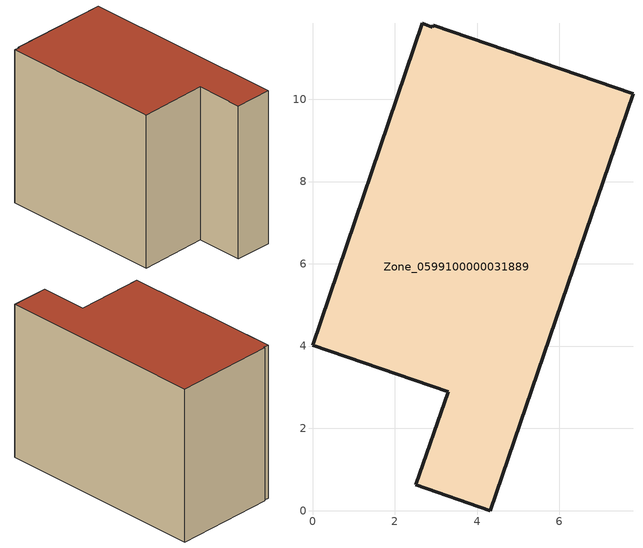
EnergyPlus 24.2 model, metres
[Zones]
Zone_0599100000031889
 floor ground (C_G): 2.93,11.8 7.79,10.14 4.32,0 2.51,0.63 3.3,2.89 0,4.02 2.67,11.85 2.91,11.75 z0
 wall outside (C_F): 3.3,2.89 2.51,0.63 4.32,0 7.79,10.14 2.93,11.8 2.91,11.75 2.67,11.85 0,4.02 3.3,2.89 z0:7.99
 roof outside (C_R): 7.79,10.14 2.93,11.8 2.91,11.75 2.67,11.85 0,4.02 3.3,2.89 2.51,0.63 4.32,0 z7.99
[BUILDING]
Pand.0599100000031889: North Axis=0; Terrain=City; Loads Convergence Tolerance Value=0.04; Temperature Convergence Tolerance Value=0.4; Solar Distribution=FullExterior; Maximum Number of Warmup Days=25; Minimum Number of Warmup Days=1
[Site:Location]
Rotterdam.The.Hague.AP_ZH_NLD Design_Conditions: Latitude=51.96; Longitude=4.45; Time Zone=1; Elevation=-4.5
[SITE:GROUNDTEMPERATURE:BUILDINGSURFACE]
18, 18, 18, 18, 18, 18, 18, 18, 18, 18, 18, 18
[MATERIAL] Thermal Absorptance=0.9; Solar Absorptance=0.7; Visible Absorptance=0.7
Name | Roughness | Thickness | Conductivity | Density | Specific Heat
G.TI.1975-1991 | MediumSmooth | 0.15 | 0.288461 | 540 | 1210
F.TI.1975-1991 | Rough | 0.3 | 0.230769 | 1920 | 840
R.TI.1975-1991 | MediumRough | 0.2 | 0.153846 | 1500 | 1000
[CONSTRUCTION]
C_G: G.TI.1975-1991
C_F: F.TI.1975-1991
C_R: R.TI.1975-1991
[ZONE]
Zone_0599100000031889: Type=1; Multiplier=1; Ceiling Height=Autocalculate; Volume=Autocalculate; Floor Area=autocalculate; Part of Total Floor Area=Yes
[ZONEINFILTRATION:DESIGNFLOWRATE]
Infil_Zone_0599100000031889: Zone or ZoneList or Space or SpaceList=Zone_0599100000031889; Schedule=AlwaysOn; Design Flow Rate Calculation Method=Flow/Area; Flow Rate per Floor Area=0.003; Constant Term Coefficient=1; Temperature Term Coefficient=0; Velocity Term Coefficient=0; Velocity Squared Term Coefficient=0
[HVACTEMPLATE:ZONE:IDEALLOADSAIRSYSTEM]
Zone_0599100000031889: Maximum Heating Supply Air Temperature=50; Minimum Cooling Supply Air Temperature=13; Maximum Heating Supply Air Humidity Ratio=0.0156; Minimum Cooling Supply Air Humidity Ratio=0.0077; Heating Limit=NoLimit; Cooling Limit=NoLimit; Dehumidification Control Type=ConstantSensibleHeatRatio; Cooling Sensible Heat Ratio=0.7; Dehumidification Setpoint=60; Humidification Control Type=None; Humidification Setpoint=30; Outdoor Air Method=None; Outdoor Air Flow Rate per Person=0.00944; Outdoor Air Flow Rate per Zone Floor Area=0; Outdoor Air Flow Rate per Zone=0; Demand Controlled Ventilation Type=None; Outdoor Air Economizer Type=NoEconomizer; Heat Recovery Type=None; Sensible Heat Recovery Effectiveness=0.7; Latent Heat Recovery Effectiveness=0.65
[ZONECONTROL:THERMOSTAT]
ThermostatControl_Zone_0599100000031889: Zone or ZoneList=Zone_0599100000031889; Control Type Schedule=DualSetpointControlType; Control 1=Thermostat_Zone_0599100000031889; Temperature Difference Between Cutout And Setpoint=0
[THERMOSTATSETPOINT:DUALSETPOINT]
Thermostat_Zone_0599100000031889: Heating Setpoint Temperature Schedule=HeatingSetpoint_Zone_0599100000031889; Cooling Setpoint Temperature Schedule=CoolingSetpoint_Zone_0599100000031889
[SCHEDULE:COMPACT]
HeatingSetpoint_Zone_0599100000031889: Through: 12/31, For: AllDays, Until: 24:00, 21
CoolingSetpoint_Zone_0599100000031889: Through: 12/31, For: AllDays, Until: 24:00, 24
DualSetpointControlType: Through: 12/31, For: AllDays, Until: 24:00, 4
AlwaysOn: Through: 12/31, For: AllDays, Until: 24:00, 1
